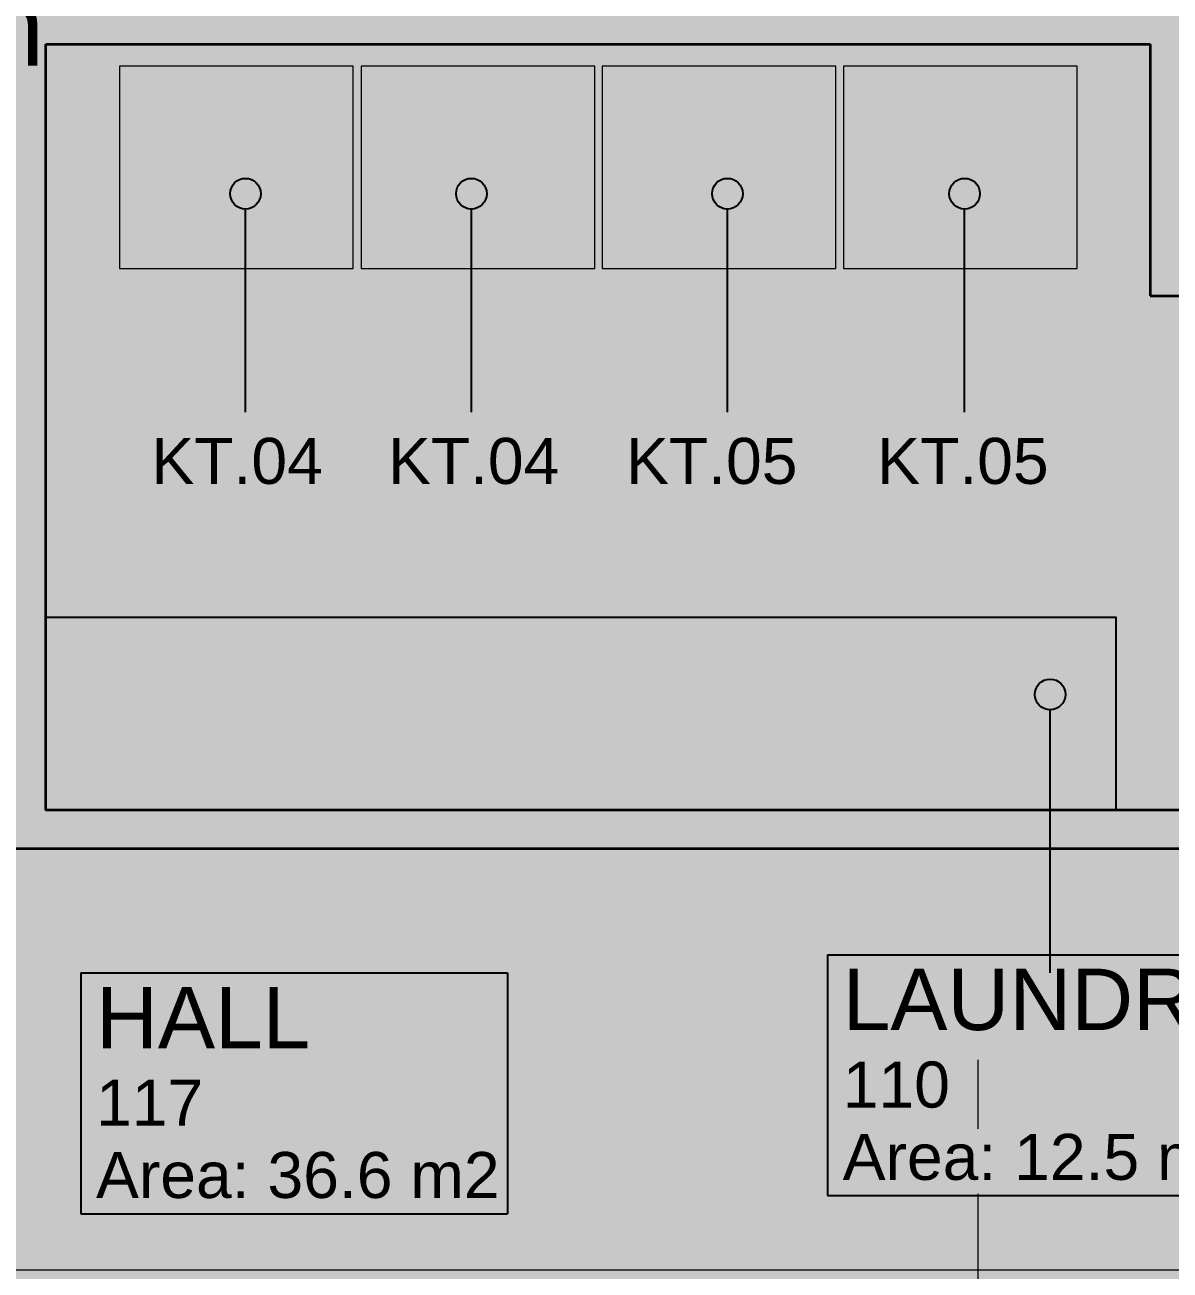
# Model space of a CAD drawing. Header units: millimetres. Extents: x -14278 to 101596, y -22378 to 34603.
# Drawn here: x 18081 to 21816, y 6700 to 10761 of the extents above; entities that cross this region are included whole.
import ezdxf
from ezdxf.enums import TextEntityAlignment as Align

# ---------------------------------------------------------------- set-up
doc = ezdxf.new("R2010")
doc.units = ezdxf.units.MM
doc.header["$MEASUREMENT"] = 0
doc.linetypes.add('Long Dashed', pattern=[529.166651, 317.499995, -211.666656])
for name, color, linetype in [('A-Ee_40_20-M_GeneralFFAndEInternalFixed', 7, 'Continuous'), ('A-Zz_20_10_90-T_TextFFEInternal', 7, 'Continuous'), ('A-Zz_50_90_00-M_GrossInternal', 7, 'Continuous'), ('A-Zz_60_50_80-P_MarkerSection', 7, 'Continuous'), ('NewA-Ee_25_10-M_WallsInternal', 7, 'Continuous'), ('NewA-Ee_30_40-M_Floors', 7, 'Continuous'), ('NewA-Ee_30_60-M_Pavements', 7, 'Continuous'), ('NewA-Ee_40_20-M_GeneralFFAndEInternalFixed', 7, 'Continuous'), ('NewA-SL-M_SpacesInternal', 7, 'Continuous'), ('NewA-Ss_30_25-M_CeilingAndSoffitSystems', 7, 'Continuous'), ('NewA-Zz_20_10_90-T_TextFFEInternal', 7, 'Continuous'), ('NewA-Zz_50_10_70-P_BoundarySiteRed', 7, 'Continuous'), ('NewA-Zz_50_10_90-P_BoundarySpace', 7, 'Continuous'), ('NewA-Zz_50_90_00-M_GrossInternal', 7, 'Continuous')]:
    doc.layers.add(name, color=color, linetype=linetype)
doc.styles.add('GENERATED_STYLE_1', font='')
doc.styles.get('GENERATED_STYLE_1').set_extended_font_data('Arial')

# ---------------------------------------------------------------- blocks, each defined once
blk = doc.blocks.new('LAUNDRY_110_3_1', base_point=(21400.9, 7375.3))
at = {"layer": 'NewA-SL-M_SpacesInternal', "color": 253, "linetype": 'Continuous', "lineweight": 13}
for p, q in [((21750.7, 10698.4), (18149.8, 10698.4)), ((18149.8, 10698.4), (18149.8, 8200)), ((21750.7, 9877.2), (21750.7, 10698.4)), ((23838.2, 9877.6), (21750.7, 9877.2)), ((18149.8, 8200), (23838.2, 8200))]:
    blk.add_line(p, q, dxfattribs=at)
at = {"layer": 'NewA-SL-M_SpacesInternal', "linetype": 'Continuous'}
for p, q in [((20698, 7728.8), (20698, 7414.5)), ((20698, 7728.8), (22103.8, 7728.8)), ((20698, 7414.5), (20698, 7178.8)), ((20698, 7178.8), (20698, 6943.1)), ((20698, 6943.1), (22103.8, 6943.1))]:
    blk.add_line(p, q, dxfattribs=at)
at = {"layer": 'NewA-SL-M_SpacesInternal', "color": 5, "lineweight": 70, "style": 'GENERATED_STYLE_1'}
for tag, height, p in [('ROOM_NAME', 200, (20748, 7683.1)), ('ROOM_NUMBER', 150, (20748, 7380.3)), ('adj_text', 150, (20748, 7144.5))]:
    blk.add_attdef(tag, text='', height=height, dxfattribs=at).set_placement(p, align=Align.TOP_LEFT)
blk = doc.blocks.new('HALL_117_9_1', base_point=(18959.3, 7316.1))
at = {"layer": 'NewA-SL-M_SpacesInternal', "color": 253, "linetype": 'Continuous', "lineweight": 13}
blk.add_line((32225, 8075), (6032.4, 8075), dxfattribs=at)
at = {"layer": 'NewA-SL-M_SpacesInternal', "linetype": 'Continuous'}
for p, q in [((18263.2, 7669.6), (18263.2, 7355.4)), ((18263.2, 7669.6), (19655.3, 7669.6)), ((19655.3, 7669.6), (19655.3, 7355.4)), ((18263.2, 7355.4), (18263.2, 7119.6)), ((19655.3, 7355.4), (19655.3, 7119.6)), ((18263.2, 7119.6), (18263.2, 6883.9)), ((19655.3, 7119.6), (19655.3, 6883.9)), ((18263.2, 6883.9), (19655.3, 6883.9))]:
    blk.add_line(p, q, dxfattribs=at)
at = {"layer": 'NewA-SL-M_SpacesInternal', "color": 5, "lineweight": 70, "style": 'GENERATED_STYLE_1'}
for tag, height, p in [('ROOM_NAME', 200, (18313.2, 7623.9)), ('ROOM_NUMBER', 150, (18313.2, 7321.1)), ('adj_text', 150, (18313.2, 7085.4))]:
    blk.add_attdef(tag, text='', height=height, dxfattribs=at).set_placement(p, align=Align.TOP_LEFT)
blk = doc.blocks.new('Mesh_1_1', base_point=(14339.9, 34603))
at = {"layer": 'NewA-Ee_30_60-M_Pavements', "color": 254, "linetype": 'Continuous', "lineweight": 13, "flags": 128}
blk.add_lwpolyline([(14339.9, 34603, -0.414214), (42830.6, 6112.3, -0.414214), (14339.9, -22378.4, -0.414214), (-14150.7, 6112.3, -0.414214)], format="xyb", close=True, dxfattribs=at)
blk = doc.blocks.new('Slab_4_1', base_point=(11328, 15324.9))
at = {"layer": 'NewA-Ee_30_40-M_Floors', "linetype": 'Continuous', "lineweight": 13}
blk.add_hatch(color=254, dxfattribs=at).paths.add_polyline_path([(11328, 15324.9), (11328, 15099.7), (150.3, 15099.7), (150.3, 9350.5), (-124.9, 9350.5), (-124.9, 8300.5), (150.3, 8300.5), (150.3, 6700.3), (2050.3, 6700.3), (2050.3, 2150.3), (5499.7, 2150.3), (5499.7, 3091.8), (6214.3, 3091.8), (6214.3, 2766.8), (7714.3, 2766.8), (7714.3, 3091.8), (8455.6, 3091.8), (8500.3, 150.3), (16363.1, 150.3), (16363.1, -124.9), (17413.1, -124.9), (17413.1, 150.3), (27899.7, 150.3), (27899.7, 6700.3), (34699.7, 6700.3), (34699.7, 15099.7), (34639.4, 15099.7), (34639.4, 15324.9), (32809.4, 15324.9), (32809.4, 15099.7), (13158, 15099.7), (13158, 15324.9)])
blk = doc.blocks.new('Slab_18_1', base_point=(32225, 6700.3))
at = {"layer": 'NewA-Ss_30_25-M_CeilingAndSoffitSystems', "linetype": 'Continuous', "lineweight": 0}
blk.add_hatch(color=255, dxfattribs=at).paths.add_polyline_path([(32225, 6700.3), (32225, 8075), (6060, 8075), (6060, 6700.3)])
at = {"layer": 'NewA-Ss_30_25-M_CeilingAndSoffitSystems', "color": 6, "linetype": 'Continuous', "lineweight": 13, "flags": 128}
blk.add_lwpolyline([(32225, 6700.3), (6060, 6700.3), (6060, 8075), (32225, 8075)], close=True, dxfattribs=at)
blk = doc.blocks.new('Slab_27_1', base_point=(18149.8, 10698.4))
at = {"layer": 'NewA-Ss_30_25-M_CeilingAndSoffitSystems', "linetype": 'Continuous', "lineweight": 0}
blk.add_hatch(color=255, dxfattribs=at).paths.add_polyline_path([(18149.8, 10698.4), (18149.8, 8200), (23838.2, 8200), (23838.2, 9877.6), (21750.7, 9877.6), (21750.7, 10698.4)])
at = {"layer": 'NewA-Ss_30_25-M_CeilingAndSoffitSystems', "color": 6, "linetype": 'Continuous', "lineweight": 13, "flags": 128}
blk.add_lwpolyline([(18149.8, 10698.4), (21750.7, 10698.4), (21750.7, 9877.6), (23838.2, 9877.6), (23838.2, 8200), (18149.8, 8200)], close=True, dxfattribs=at)
blk = doc.blocks.new('Wall_10_1', base_point=(5907.4, 8075))
at = {"layer": 'NewA-Ee_25_10-M_WallsInternal', "color": 92, "linetype": 'Continuous', "lineweight": 35, "flags": 128}
for points in [[(21966.6, 8200), (18149.8, 8200)], [(17958.6, 8075), (21966.6, 8075)]]:
    blk.add_lwpolyline(points, dxfattribs=at)
blk = doc.blocks.new('Wall_19_1', base_point=(21750.7, 9877.2))
at = {"layer": 'NewA-Ee_25_10-M_WallsInternal', "color": 92, "linetype": 'Continuous', "lineweight": 35}
for p, q in [((21750.7, 12183.8), (21875.7, 12183.8)), ((21750.7, 11173.8), (21875.7, 11173.8))]:
    blk.add_line(p, q, dxfattribs=at)
at = {"layer": 'NewA-Ee_25_10-M_WallsInternal', "linetype": 'Continuous'}
for p, q in [((21750.7, 12183.8), (21750.7, 11173.8)), ((21875.7, 11173.8), (21875.7, 12183.8))]:
    blk.add_line(p, q, dxfattribs=at)
at = {"layer": 'NewA-Ee_25_10-M_WallsInternal', "color": 92, "linetype": 'Continuous', "lineweight": 35, "flags": 128}
for points in [[(21750.7, 15099.7), (21750.7, 12183.8)], [(21875.7, 12183.8), (21875.7, 15099.7)], [(21750.7, 11173.8), (21750.7, 10823.4)], [(21875.7, 10002.6), (21875.7, 11173.8)], [(21750.7, 10698.4), (21750.7, 9877.2)], [(21750.7, 9877.2), (21875.7, 9877.2)], [(21875.7, 9877.2), (21875.7, 9877.6)]]:
    blk.add_lwpolyline(points, dxfattribs=at)
blk = doc.blocks.new('Wall_20_1', base_point=(18024.8, 8075))
at = {"layer": 'NewA-Ee_25_10-M_WallsInternal', "color": 92, "linetype": 'Continuous', "lineweight": 35}
for p, q in [((18149.8, 13493.2), (18024.8, 13493.2)), ((18149.8, 12636.2), (18024.8, 12636.2)), ((18024.8, 12419), (18149.8, 12419)), ((18024.8, 11562), (18149.8, 11562))]:
    blk.add_line(p, q, dxfattribs=at)
at = {"layer": 'NewA-Ee_25_10-M_WallsInternal', "linetype": 'Continuous'}
for p, q in [((18024.8, 13493.2), (18024.8, 12636.2)), ((18149.8, 12636.2), (18149.8, 13493.2)), ((18024.8, 12419), (18024.8, 11562)), ((18149.8, 11562), (18149.8, 12419))]:
    blk.add_line(p, q, dxfattribs=at)
at = {"layer": 'NewA-Ee_25_10-M_WallsInternal', "color": 92, "linetype": 'Continuous', "lineweight": 35, "flags": 128}
for points in [[(18024.8, 15099.7), (18024.8, 13493.2)], [(18149.8, 13493.2), (18149.8, 15099.7)], [(18024.8, 12636.2), (18024.8, 12597.8)], [(18149.8, 12419), (18149.8, 12636.2)], [(18024.8, 12472.8), (18024.8, 12419)], [(18024.8, 11562), (18024.8, 10823.4)], [(18149.8, 10823.4), (18149.8, 11562)], [(18024.8, 10698.4), (18024.8, 8200)], [(18149.8, 8200), (18149.8, 10698.4)]]:
    blk.add_lwpolyline(points, dxfattribs=at)
blk = doc.blocks.new('Wall_21_1', base_point=(16324.6, 10698.4))
at = {"layer": 'NewA-Ee_25_10-M_WallsInternal', "color": 92, "linetype": 'Continuous', "lineweight": 35, "flags": 128}
blk.add_lwpolyline([(18149.8, 10698.4), (21750.7, 10698.4)], dxfattribs=at)
blk = doc.blocks.new('Washer 19')
at = {"layer": 'NewA-Ee_40_20-M_GeneralFFAndEInternalFixed', "color": 1, "linetype": 'Continuous', "lineweight": 18}
for p, q in [((-381, 0), (-381, -660.4)), ((381, 0), (-381, 0)), ((381, -660.4), (381, 0)), ((-381, -660.4), (381, -660.4))]:
    blk.add_line(p, q, dxfattribs=at)
blk = doc.blocks.new('Dryer 19')
at = {"layer": 'NewA-Ee_40_20-M_GeneralFFAndEInternalFixed', "color": 1, "linetype": 'Continuous', "lineweight": 18}
for p, q in [((0, 660.4), (0, 0)), ((762, 660.4), (0, 660.4)), ((762, 0), (762, 660.4)), ((0, 0), (762, 0))]:
    blk.add_line(p, q, dxfattribs=at)
blk = doc.blocks.new('Line_3_1', base_point=(21424.4, 7669.6))
at = {"layer": 'NewA-Zz_50_10_90-P_BoundarySpace', "linetype": 'Continuous'}
blk.add_hatch(color=256, dxfattribs=at).paths.add_polyline_path([(21474.4, 8577.5), (21470.6, 8596.7), (21459.8, 8612.9), (21443.5, 8623.7), (21424.4, 8627.5), (21405.3, 8623.7), (21389.1, 8612.9), (21378.2, 8596.7), (21374.4, 8577.5), (21378.2, 8558.4), (21389.1, 8542.2), (21405.3, 8531.3), (21424.4, 8527.5), (21443.5, 8531.3), (21459.8, 8542.2), (21470.6, 8558.4)])
blk.add_line((21424.4, 7669.6), (21424.4, 8527.5), dxfattribs=at)
blk.add_circle((21424.4, 8577.5), 50, dxfattribs=at)
blk = doc.blocks.new('Line_49_1', base_point=(18800.5, 9498.4))
at = {"layer": 'NewA-Zz_20_10_90-T_TextFFEInternal', "linetype": 'Continuous'}
blk.add_hatch(color=256, dxfattribs=at).paths.add_polyline_path([(18850.5, 10210.5), (18846.6, 10229.6), (18835.8, 10245.9), (18819.6, 10256.7), (18800.5, 10260.5), (18781.3, 10256.7), (18765.1, 10245.9), (18754.3, 10229.6), (18750.5, 10210.5), (18754.3, 10191.4), (18765.1, 10175.2), (18781.3, 10164.3), (18800.5, 10160.5), (18819.6, 10164.3), (18835.8, 10175.2), (18846.6, 10191.4)])
blk.add_line((18800.5, 9498.4), (18800.5, 10160.5), dxfattribs=at)
blk.add_circle((18800.5, 10210.5), 50, dxfattribs=at)
blk = doc.blocks.new('Line_50_1', base_point=(19537.1, 9498.4))
at = {"layer": 'NewA-Zz_20_10_90-T_TextFFEInternal', "linetype": 'Continuous'}
blk.add_hatch(color=256, dxfattribs=at).paths.add_polyline_path([(19587.1, 10210.5), (19583.3, 10229.6), (19572.5, 10245.9), (19556.3, 10256.7), (19537.1, 10260.5), (19518, 10256.7), (19501.8, 10245.9), (19490.9, 10229.6), (19487.1, 10210.5), (19490.9, 10191.4), (19501.8, 10175.2), (19518, 10164.3), (19537.1, 10160.5), (19556.3, 10164.3), (19572.5, 10175.2), (19583.3, 10191.4)])
blk.add_line((19537.1, 9498.4), (19537.1, 10160.5), dxfattribs=at)
blk.add_circle((19537.1, 10210.5), 50, dxfattribs=at)
blk = doc.blocks.new('Line_51_1', base_point=(20372, 9498.4))
at = {"layer": 'NewA-Zz_20_10_90-T_TextFFEInternal', "linetype": 'Continuous'}
blk.add_hatch(color=256, dxfattribs=at).paths.add_polyline_path([(20422, 10210.5), (20418.2, 10229.6), (20407.4, 10245.9), (20391.2, 10256.7), (20372, 10260.5), (20352.9, 10256.7), (20336.7, 10245.9), (20325.8, 10229.6), (20322, 10210.5), (20325.8, 10191.4), (20336.7, 10175.2), (20352.9, 10164.3), (20372, 10160.5), (20391.2, 10164.3), (20407.4, 10175.2), (20418.2, 10191.4)])
blk.add_line((20372, 9498.4), (20372, 10160.5), dxfattribs=at)
blk.add_circle((20372, 10210.5), 50, dxfattribs=at)
blk = doc.blocks.new('Line_52_1', base_point=(21145.6, 9498.4))
at = {"layer": 'NewA-Zz_20_10_90-T_TextFFEInternal', "linetype": 'Continuous'}
blk.add_hatch(color=256, dxfattribs=at).paths.add_polyline_path([(21195.6, 10210.5), (21191.7, 10229.6), (21180.9, 10245.9), (21164.7, 10256.7), (21145.6, 10260.5), (21126.4, 10256.7), (21110.2, 10245.9), (21099.4, 10229.6), (21095.6, 10210.5), (21099.4, 10191.4), (21110.2, 10175.2), (21126.4, 10164.3), (21145.6, 10160.5), (21164.7, 10164.3), (21180.9, 10175.2), (21191.7, 10191.4)])
blk.add_line((21145.6, 9498.4), (21145.6, 10160.5), dxfattribs=at)
blk.add_circle((21145.6, 10210.5), 50, dxfattribs=at)
blk = doc.blocks.new('Cutting Plane_3_1', base_point=(21189.7, 4773.6))
at = {"layer": 'A-Zz_60_50_80-P_MarkerSection', "linetype": 'Continuous'}
for points in [[(21189.7, 5573.6), (21189.7, 5339.3, 0.198912), (20789.7, 5173.6)], [(20789.7, 4373.6, -0.414214), (20789.7, 5173.6), (20389.7, 4773.6)], [(21189.7, 3973.6), (21189.7, 4207.9, -0.198912), (20789.7, 4373.6)]]:
    blk.add_hatch(color=256, dxfattribs=at).paths.add_polyline_path(points)
at = {"layer": 'A-Zz_60_50_80-P_MarkerSection', "color": 6, "linetype": 'Long Dashed', "lineweight": 13}
blk.add_line((21189.7, 5573.6), (21189.7, 7386.3), dxfattribs=at)
at = {"layer": 'A-Zz_60_50_80-P_MarkerSection', "linetype": 'Continuous'}
for p, q in [((20789.7, 5173.6), (21189.7, 5573.6)), ((21189.7, 5573.6), (21189.7, 5339.3)), ((21189.7, 4207.9), (21189.7, 5339.3)), ((20789.7, 5173.6), (20389.7, 4773.6)), ((20389.7, 4773.6), (20789.7, 4373.6)), ((20789.7, 4373.6), (21189.7, 3973.6)), ((21189.7, 3973.6), (21189.7, 4207.9))]:
    blk.add_line(p, q, dxfattribs=at)
blk.add_circle((21189.7, 4773.6), 565.7, dxfattribs=at)
for start, end in [(90, 135), (135, 225), (225, 270)]:
    blk.add_arc((21189.7, 4773.6), 565.7, start, end, dxfattribs=at)
at = {"layer": 'A-Zz_60_50_80-P_MarkerSection', "char_height": 200, "attachment_point": 7, "rotation": 90, "style": 'GENERATED_STYLE_1'}
for s, insert in [('\\A1;{\\fArial|b0|i0|c0|p34;04002}', (21461.6, 4392.2)), ('\\A1;{\\fArial|b0|i0|c0|p34;3}', (21101.8, 4697.3))]:
    blk.add_mtext(s, dxfattribs=dict(at, insert=insert))
blk = doc.blocks.new('Label_73_1', base_point=(18348.3, 9498.4))
at = {"layer": 'A-Zz_20_10_90-T_TextFFEInternal', "insert": (18773.3, 9414.1), "char_height": 150, "attachment_point": 2, "style": 'GENERATED_STYLE_1'}
blk.add_mtext('\\fArial|b0|i0|c0|p34;KT.04\\fArial|b0|i0|c0|p34;\\fArial|b0|i0|c0|p34;\\fArial|b0|i0|c0|p34;\\fArial|b0|i0|c0|p34;\\fArial|b0|i0|c0|p34;\\fArial|b0|i0|c0|p34;\\fArial|b0|i0|c0|p34;\\fArial|b0|i0|c0|p34;\\fArial|b0|i0|c0|p34;\\fArial|b0|i0|c0|p34;\\fArial|b0|i0|c0|p34;\\fArial|b0|i0|c0|p34;\\fArial|b0|i0|c0|p34;\\fArial|b0|i0|c0|p34;\\fArial|b0|i0|c0|p34;\\fArial|b0|i0|c0|p34;\\fArial|b0|i0|c0|p34;\\fArial|b0|i0|c0|p34;\\fArial|b0|i0|c0|p34;\\fArial|b0|i0|c0|p34;\\fArial|b0|i0|c0|p34;\\fArial|b0|i0|c0|p34;\\fArial|b0|i0|c0|p34;\\fArial|b0|i0|c0|p34;\\fArial|b0|i0|c0|p34;\\fArial|b0|i0|c0|p34;\\fArial|b0|i0|c0|p34;\\fArial|b0|i0|c0|p34;\\fArial|b0|i0|c0|p34;}', dxfattribs=at)
blk = doc.blocks.new('Label_74_1', base_point=(19119.5, 9498.4))
at = {"layer": 'A-Zz_20_10_90-T_TextFFEInternal', "insert": (19544.5, 9414.1), "char_height": 150, "attachment_point": 2, "style": 'GENERATED_STYLE_1'}
blk.add_mtext('\\fArial|b0|i0|c0|p34;KT.04\\fArial|b0|i0|c0|p34;\\fArial|b0|i0|c0|p34;\\fArial|b0|i0|c0|p34;\\fArial|b0|i0|c0|p34;\\fArial|b0|i0|c0|p34;\\fArial|b0|i0|c0|p34;\\fArial|b0|i0|c0|p34;\\fArial|b0|i0|c0|p34;\\fArial|b0|i0|c0|p34;\\fArial|b0|i0|c0|p34;\\fArial|b0|i0|c0|p34;\\fArial|b0|i0|c0|p34;\\fArial|b0|i0|c0|p34;\\fArial|b0|i0|c0|p34;\\fArial|b0|i0|c0|p34;\\fArial|b0|i0|c0|p34;\\fArial|b0|i0|c0|p34;\\fArial|b0|i0|c0|p34;\\fArial|b0|i0|c0|p34;\\fArial|b0|i0|c0|p34;\\fArial|b0|i0|c0|p34;\\fArial|b0|i0|c0|p34;\\fArial|b0|i0|c0|p34;\\fArial|b0|i0|c0|p34;\\fArial|b0|i0|c0|p34;\\fArial|b0|i0|c0|p34;\\fArial|b0|i0|c0|p34;\\fArial|b0|i0|c0|p34;\\fArial|b0|i0|c0|p34;}', dxfattribs=at)
blk = doc.blocks.new('Label_75_1', base_point=(19895.9, 9498.4))
at = {"layer": 'A-Zz_20_10_90-T_TextFFEInternal', "insert": (20320.9, 9414.1), "char_height": 150, "attachment_point": 2, "style": 'GENERATED_STYLE_1'}
blk.add_mtext('\\fArial|b0|i0|c0|p34;KT.05\\fArial|b0|i0|c0|p34;\\fArial|b0|i0|c0|p34;\\fArial|b0|i0|c0|p34;\\fArial|b0|i0|c0|p34;\\fArial|b0|i0|c0|p34;\\fArial|b0|i0|c0|p34;\\fArial|b0|i0|c0|p34;\\fArial|b0|i0|c0|p34;\\fArial|b0|i0|c0|p34;\\fArial|b0|i0|c0|p34;\\fArial|b0|i0|c0|p34;\\fArial|b0|i0|c0|p34;\\fArial|b0|i0|c0|p34;\\fArial|b0|i0|c0|p34;\\fArial|b0|i0|c0|p34;\\fArial|b0|i0|c0|p34;\\fArial|b0|i0|c0|p34;\\fArial|b0|i0|c0|p34;\\fArial|b0|i0|c0|p34;\\fArial|b0|i0|c0|p34;\\fArial|b0|i0|c0|p34;\\fArial|b0|i0|c0|p34;\\fArial|b0|i0|c0|p34;\\fArial|b0|i0|c0|p34;\\fArial|b0|i0|c0|p34;\\fArial|b0|i0|c0|p34;\\fArial|b0|i0|c0|p34;\\fArial|b0|i0|c0|p34;\\fArial|b0|i0|c0|p34;}', dxfattribs=at)
blk = doc.blocks.new('Label_76_1', base_point=(20715, 9498.4))
at = {"layer": 'A-Zz_20_10_90-T_TextFFEInternal', "insert": (21140, 9414.1), "char_height": 150, "attachment_point": 2, "style": 'GENERATED_STYLE_1'}
blk.add_mtext('\\fArial|b0|i0|c0|p34;KT.05\\fArial|b0|i0|c0|p34;\\fArial|b0|i0|c0|p34;\\fArial|b0|i0|c0|p34;\\fArial|b0|i0|c0|p34;\\fArial|b0|i0|c0|p34;\\fArial|b0|i0|c0|p34;\\fArial|b0|i0|c0|p34;\\fArial|b0|i0|c0|p34;\\fArial|b0|i0|c0|p34;\\fArial|b0|i0|c0|p34;\\fArial|b0|i0|c0|p34;\\fArial|b0|i0|c0|p34;\\fArial|b0|i0|c0|p34;\\fArial|b0|i0|c0|p34;\\fArial|b0|i0|c0|p34;\\fArial|b0|i0|c0|p34;\\fArial|b0|i0|c0|p34;\\fArial|b0|i0|c0|p34;\\fArial|b0|i0|c0|p34;\\fArial|b0|i0|c0|p34;\\fArial|b0|i0|c0|p34;\\fArial|b0|i0|c0|p34;\\fArial|b0|i0|c0|p34;\\fArial|b0|i0|c0|p34;\\fArial|b0|i0|c0|p34;\\fArial|b0|i0|c0|p34;\\fArial|b0|i0|c0|p34;\\fArial|b0|i0|c0|p34;\\fArial|b0|i0|c0|p34;}', dxfattribs=at)

msp = doc.modelspace()

# ---------------------------------------------------------------- hatches: boundary and pattern name
at = {"layer": 'A-Ee_40_20-M_GeneralFFAndEInternalFixed', "linetype": 'Continuous', "lineweight": 13}
msp.add_hatch(color=11, dxfattribs=at).paths.add_polyline_path([(18149.8, 8829.9), (21639.1, 8829.9), (21639.1, 8200), (18149.8, 8200)])
at = {"layer": 'NewA-Zz_50_90_00-M_GrossInternal', "linetype": 'Continuous', "lineweight": 140}
msp.add_hatch(color=1, dxfattribs=at).paths.add_polyline_path([(150.3, 15099.7), (34699.7, 15099.7), (34699.7, 6700.3), (27899.7, 6700.3), (27899.7, 150.3), (8500.3, 150.3), (8500.3, 3091.8), (5499.7, 3091.8), (5499.7, 2150.3), (2050.3, 2150.3), (2050.3, 6700.3), (150.3, 6700.3)])

# ---------------------------------------------------------------- linework, layer by layer
at = {"layer": 'A-Ee_40_20-M_GeneralFFAndEInternalFixed', "linetype": 'Continuous', "flags": 128}
msp.add_lwpolyline([(18149.8, 8829.9), (21639.1, 8829.9), (21639.1, 8200), (18149.8, 8200)], close=True, dxfattribs=at)
at = {"layer": 'NewA-Zz_50_10_70-P_BoundarySiteRed', "color": 1, "linetype": 'Continuous', "lineweight": 140}
msp.add_circle((14339.9, 6112.3), 28490.7, dxfattribs=at)

# ---------------------------------------------------------------- block references
at = {"layer": 'A-Zz_20_10_90-T_TextFFEInternal', "color": 6, "linetype": 'Continuous', "lineweight": 13}
for name, p in [('Label_73_1', (18348.3, 9498.4)), ('Label_74_1', (19119.5, 9498.4)), ('Label_75_1', (19895.9, 9498.4)), ('Label_76_1', (20715, 9498.4))]:
    msp.add_blockref(name, p, dxfattribs=at)
at = {"layer": 'A-Zz_60_50_80-P_MarkerSection', "color": 6, "lineweight": 13}
msp.add_blockref('Cutting Plane_3_1', (21189.7, 4773.6), dxfattribs=at)
at = {"layer": 'NewA-Ee_25_10-M_WallsInternal', "color": 92, "lineweight": 35}
for name, p in [('Wall_20_1', (18024.8, 8075)), ('Wall_19_1', (21750.7, 9877.2)), ('Wall_21_1', (16324.6, 10698.4)), ('Wall_10_1', (5907.4, 8075))]:
    msp.add_blockref(name, p, dxfattribs=at)
at = {"layer": 'NewA-Ee_30_40-M_Floors', "color": 6, "linetype": 'Continuous', "lineweight": 13}
msp.add_blockref('Slab_4_1', (11328, 15324.9), dxfattribs=at)
at = {"layer": 'NewA-Ee_30_60-M_Pavements', "color": 254, "lineweight": 13}
msp.add_blockref('Mesh_1_1', (14339.9, 34603), dxfattribs=at)
at = {"layer": 'NewA-Ee_40_20-M_GeneralFFAndEInternalFixed', "color": 6, "linetype": 'Continuous', "lineweight": 13, "zscale": 1000}
for name, p in [('Washer 19', (18770.9, 10626.5)), ('Washer 19', (19558.3, 10626.5)), ('Dryer 19', (19963.2, 9966.1)), ('Dryer 19', (20750.6, 9966.1))]:
    msp.add_blockref(name, p, dxfattribs=at)
at = {"layer": 'NewA-SL-M_SpacesInternal', "linetype": 'Continuous'}
for name, p, values in [('LAUNDRY_110_3_1', (21400.9, 7375.3), {'ROOM_NAME': 'LAUNDRY', 'ROOM_NUMBER': '110', 'adj_text': 'Area: 12.5 m2'}), ('HALL_117_9_1', (18959.3, 7316.1), {'ROOM_NAME': 'HALL', 'ROOM_NUMBER': '117', 'adj_text': 'Area: 36.6 m2'})]:
    msp.add_blockref(name, p, dxfattribs=at).add_auto_attribs(values)
at = {"layer": 'NewA-Ss_30_25-M_CeilingAndSoffitSystems', "color": 6, "linetype": 'Continuous', "lineweight": 13}
for name, p in [('Slab_27_1', (18149.8, 10698.4)), ('Slab_18_1', (32225, 6700.3))]:
    msp.add_blockref(name, p, dxfattribs=at)
at = {"layer": 'NewA-Zz_20_10_90-T_TextFFEInternal', "linetype": 'Continuous'}
for name, p in [('Line_49_1', (18800.5, 9498.4)), ('Line_50_1', (19537.1, 9498.4)), ('Line_51_1', (20372, 9498.4)), ('Line_52_1', (21145.6, 9498.4))]:
    msp.add_blockref(name, p, dxfattribs=at)
at = {"layer": 'NewA-Zz_50_10_90-P_BoundarySpace', "linetype": 'Continuous'}
msp.add_blockref('Line_3_1', (21424.4, 7669.6), dxfattribs=at)

# ---------------------------------------------------------------- texts
at = {"layer": 'A-Zz_50_90_00-M_GrossInternal', "insert": (16883.2, 10624.1), "char_height": 250, "attachment_point": 7, "style": 'GENERATED_STYLE_1'}
msp.add_mtext('{\\fArial|b0|i0|c0|p34;443.8 m{\\H0.66x;\\S2^  ;}}', dxfattribs=at)

doc.saveas('drawing.dxf')
